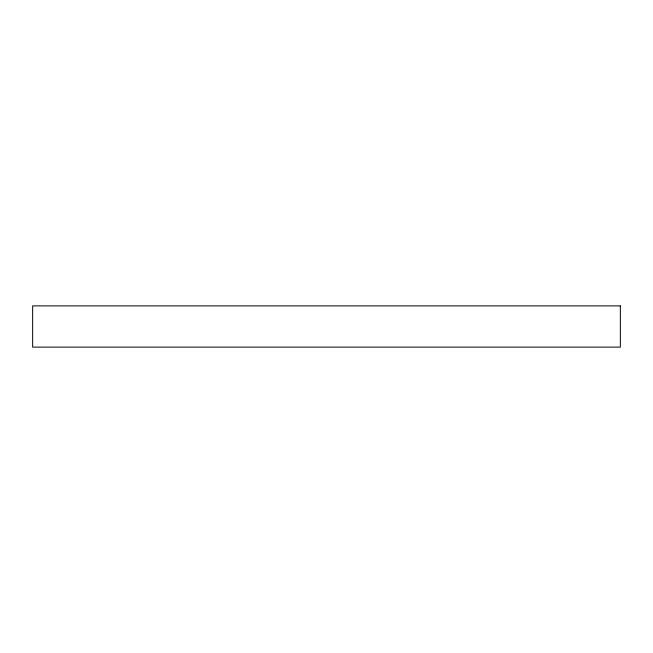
<?xml version="1.0" encoding="UTF-8"?>
<svg xmlns="http://www.w3.org/2000/svg" width="653" height="653" viewBox="0 0 653 653"><rect width="100%" height="100%" fill="white"/><g stroke="black" fill="none" stroke-linecap="round" stroke-linejoin="round"><path stroke-width="0.98" d="M620.35 305.882L32.65 305.882L32.65 347.118L620.35 347.118L620.35 305.882"/></g></svg>
